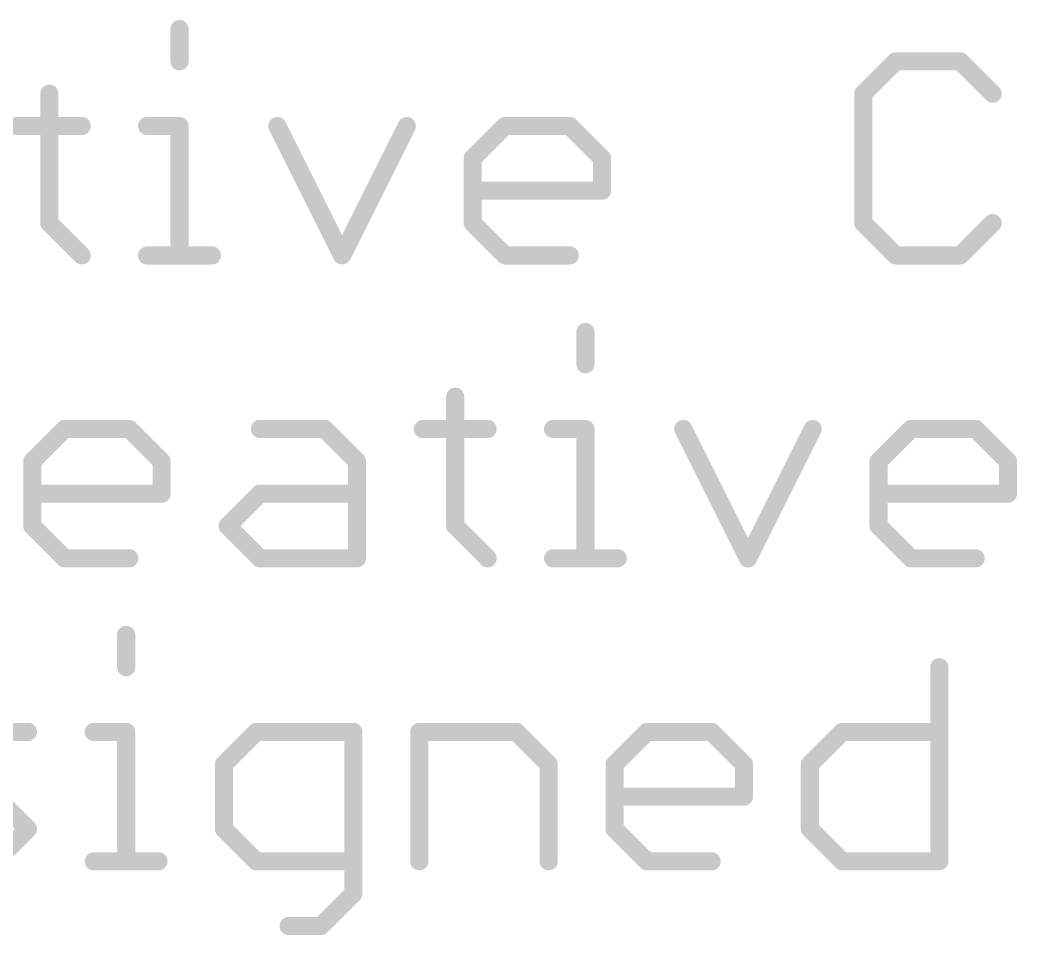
# Model space of a CAD drawing. Extents: x -6 to 101, y -9 to 20.
# Drawn here: x 30.17 to 38.53, y -8.7 to -1.02 of the extents above; entities that cross this region are included whole.
import ezdxf

# ---------------------------------------------------------------- set-up
doc = ezdxf.new("R2010")
doc.units = 0
doc.layers.add('51', color=253, linetype='CONTINUOUS')

msp = doc.modelspace()

# ---------------------------------------------------------------- linework, layer by layer
at = {"layer": '51', "const_width": 0.1524}
for points in [[(31.5126, -1.099), (31.5126, -1.3702)], [(37.5155, -1.3702), (37.2444, -1.6414)], [(38.0579, -1.3702), (37.5155, -1.3702)], [(38.329, -1.6414), (38.0579, -1.3702)], [(30.4212, -1.6414), (30.4212, -2.726)], [(37.2444, -1.6414), (37.2444, -2.726)], [(30.15, -1.9125), (30.6924, -1.9125)], [(31.2415, -1.9125), (31.5126, -1.9125)], [(31.5126, -1.9125), (31.5126, -2.9972)], [(32.3329, -1.9125), (32.8752, -2.9972)], [(32.8752, -2.9972), (33.4176, -1.9125)], [(33.9701, -2.1837), (34.2412, -1.9125)], [(34.2412, -1.9125), (34.7836, -1.9125)], [(34.7836, -1.9125), (35.0547, -2.1837)], [(33.9701, -2.726), (33.9701, -2.1837)], [(35.0547, -2.1837), (35.0547, -2.4549)], [(35.0547, -2.4549), (33.9701, -2.4549)], [(30.4212, -2.726), (30.6924, -2.9972)], [(34.2412, -2.9972), (33.9701, -2.726)], [(37.2444, -2.726), (37.5155, -2.9972)], [(38.0579, -2.9972), (38.329, -2.726)], [(31.2415, -2.9972), (31.7838, -2.9972)], [(34.7836, -2.9972), (34.2412, -2.9972)], [(37.5155, -2.9972), (38.0579, -2.9972)], [(34.9154, -3.639), (34.9154, -3.9102)], [(33.8239, -4.1814), (33.8239, -5.266)], [(30.2784, -4.7237), (30.5496, -4.4525)], [(30.5496, -4.4525), (31.0919, -4.4525)], [(31.0919, -4.4525), (31.3631, -4.7237)], [(32.1868, -4.4525), (32.7291, -4.4525)], [(32.7291, -4.4525), (33.0003, -4.7237)], [(33.5528, -4.4525), (34.0951, -4.4525)], [(34.6442, -4.4525), (34.9154, -4.4525)], [(34.9154, -4.4525), (34.9154, -5.5372)], [(35.7356, -4.4525), (36.278, -5.5372)], [(36.278, -5.5372), (36.8203, -4.4525)], [(37.3728, -4.7237), (37.644, -4.4525)], [(37.644, -4.4525), (38.1863, -4.4525)], [(38.1863, -4.4525), (38.4574, -4.7237)], [(30.2784, -5.266), (30.2784, -4.7237)], [(31.3631, -4.7237), (31.3631, -4.9949)], [(33.0003, -4.7237), (33.0003, -5.5372)], [(37.3728, -5.266), (37.3728, -4.7237)], [(38.4574, -4.7237), (38.4574, -4.9949)], [(31.3631, -4.9949), (30.2784, -4.9949)], [(31.9156, -5.266), (32.1868, -4.9949)], [(32.1868, -4.9949), (33.0003, -4.9949)], [(38.4574, -4.9949), (37.3728, -4.9949)], [(30.5496, -5.5372), (30.2784, -5.266)], [(32.1868, -5.5372), (31.9156, -5.266)], [(33.8239, -5.266), (34.0951, -5.5372)], [(37.644, -5.5372), (37.3728, -5.266)], [(31.0919, -5.5372), (30.5496, -5.5372)], [(33.0003, -5.5372), (32.1868, -5.5372)], [(34.6442, -5.5372), (35.1865, -5.5372)], [(38.1863, -5.5372), (37.644, -5.5372)], [(31.0652, -6.179), (31.0652, -6.4502)], [(37.8816, -6.4502), (37.8816, -8.0772)], [(29.4281, -6.9925), (30.2416, -6.9925)], [(30.7941, -6.9925), (31.0652, -6.9925)], [(31.0652, -6.9925), (31.0652, -8.0772)], [(32.1567, -6.9925), (31.8855, -7.2637)], [(32.9702, -6.9925), (32.1567, -6.9925)], [(32.9702, -8.3484), (32.9702, -6.9925)], [(33.5227, -8.0772), (33.5227, -6.9925)], [(33.5227, -6.9925), (34.3362, -6.9925)], [(34.3362, -6.9925), (34.6073, -7.2637)], [(35.1598, -7.2637), (35.431, -6.9925)], [(35.431, -6.9925), (35.9733, -6.9925)], [(35.9733, -6.9925), (36.2445, -7.2637)], [(36.797, -7.2637), (37.0681, -6.9925)], [(37.0681, -6.9925), (37.8816, -6.9925)], [(31.8855, -7.2637), (31.8855, -7.806)], [(34.6073, -7.2637), (34.6073, -8.0772)], [(35.1598, -7.806), (35.1598, -7.2637)], [(36.2445, -7.2637), (36.2445, -7.5349)], [(36.797, -7.806), (36.797, -7.2637)], [(30.2416, -7.806), (29.9704, -7.5349)], [(36.2445, -7.5349), (35.1598, -7.5349)], [(29.9704, -8.0772), (30.2416, -7.806)], [(31.8855, -7.806), (32.1567, -8.0772)], [(35.431, -8.0772), (35.1598, -7.806)], [(37.0681, -8.0772), (36.797, -7.806)], [(30.7941, -8.0772), (31.3364, -8.0772)], [(32.1567, -8.0772), (32.9702, -8.0772)], [(35.9733, -8.0772), (35.431, -8.0772)], [(37.8816, -8.0772), (37.0681, -8.0772)], [(32.699, -8.6195), (32.9702, -8.3484)], [(32.4278, -8.6195), (32.699, -8.6195)]]:
    msp.add_lwpolyline(points, dxfattribs=at)
at = {"layer": '51', "const_width": 0.0762}
for points in [[(31.5507, -1.099, 1), (31.4745, -1.099)], [(31.4745, -1.3702, 1), (31.5507, -1.3702)], [(37.5155, -1.3321, 1), (37.5155, -1.4083)], [(37.5425, -1.3972, 1), (37.4886, -1.3433)], [(38.0848, -1.3433, 1), (38.0309, -1.3972)], [(38.0579, -1.4083, 1), (38.0579, -1.3321)], [(30.4593, -1.6414, 1), (30.3831, -1.6414)], [(37.2174, -1.6144, 1), (37.2713, -1.6683)], [(37.2825, -1.6414, 1), (37.2063, -1.6414)], [(38.3021, -1.6683, 1), (38.356, -1.6144)], [(30.15, -1.8744, 1), (30.15, -1.9506)], [(30.6924, -1.9506, 1), (30.6924, -1.8744)], [(31.2415, -1.8744, 1), (31.2415, -1.9506)], [(31.5507, -1.9125, 1), (31.4745, -1.9125)], [(31.5126, -1.9506, 1), (31.5126, -1.8744)], [(32.367, -1.8955, 1), (32.2988, -1.9296)], [(33.4516, -1.9296, 1), (33.3835, -1.8955)], [(34.2412, -1.8744, 1), (34.2412, -1.9506)], [(34.2682, -1.9395, 1), (34.2143, -1.8856)], [(34.8105, -1.8856, 1), (34.7566, -1.9395)], [(34.7836, -1.9506, 1), (34.7836, -1.8744)], [(34.0082, -2.1837, 1), (33.932, -2.1837)], [(33.9431, -2.1568, 1), (33.997, -2.2106)], [(35.0928, -2.1837, 1), (35.0166, -2.1837)], [(35.0278, -2.2106, 1), (35.0817, -2.1568)], [(33.9701, -2.4168, 1), (33.9701, -2.493)], [(35.0166, -2.4549, 1), (35.0928, -2.4549)], [(35.0547, -2.493, 1), (35.0547, -2.4168)], [(30.4481, -2.6991, 1), (30.3943, -2.753)], [(33.997, -2.6991, 1), (33.9431, -2.753)], [(37.2713, -2.6991, 1), (37.2174, -2.753)], [(38.356, -2.753, 1), (38.3021, -2.6991)], [(30.3831, -2.726, 1), (30.4593, -2.726)], [(33.932, -2.726, 1), (34.0082, -2.726)], [(37.2063, -2.726, 1), (37.2825, -2.726)], [(31.2415, -2.9591, 1), (31.2415, -3.0353)], [(31.7838, -3.0353, 1), (31.7838, -2.9591)], [(34.2412, -2.9591, 1), (34.2412, -3.0353)], [(34.7836, -3.0353, 1), (34.7836, -2.9591)], [(37.5155, -2.9591, 1), (37.5155, -3.0353)], [(38.0579, -3.0353, 1), (38.0579, -2.9591)], [(30.6654, -3.0241, 1), (30.7193, -2.9703)], [(31.4745, -2.9972, 1), (31.5507, -2.9972)], [(32.8412, -2.9802, 1), (32.9093, -3.0142)], [(32.8412, -3.0142, 1), (32.9093, -2.9802)], [(34.2143, -3.0241, 1), (34.2682, -2.9703)], [(37.4886, -3.0241, 1), (37.5425, -2.9703)], [(38.0309, -2.9703, 1), (38.0848, -3.0241)], [(34.9535, -3.639, 1), (34.8773, -3.639)], [(34.8773, -3.9102, 1), (34.9535, -3.9102)], [(33.862, -4.1814, 1), (33.7858, -4.1814)], [(30.5496, -4.4144, 1), (30.5496, -4.4906)], [(30.5765, -4.4795, 1), (30.5227, -4.4256)], [(31.1189, -4.4256, 1), (31.065, -4.4795)], [(31.0919, -4.4906, 1), (31.0919, -4.4144)], [(32.1868, -4.4144, 1), (32.1868, -4.4906)], [(32.756, -4.4256, 1), (32.7022, -4.4795)], [(32.7291, -4.4906, 1), (32.7291, -4.4144)], [(33.5528, -4.4144, 1), (33.5528, -4.4906)], [(34.0951, -4.4906, 1), (34.0951, -4.4144)], [(34.6442, -4.4144, 1), (34.6442, -4.4906)], [(34.9535, -4.4525, 1), (34.8773, -4.4525)], [(34.9154, -4.4906, 1), (34.9154, -4.4144)], [(35.7697, -4.4355, 1), (35.7016, -4.4696)], [(36.8544, -4.4696, 1), (36.7862, -4.4355)], [(37.644, -4.4144, 1), (37.644, -4.4906)], [(37.6709, -4.4795, 1), (37.617, -4.4256)], [(38.2132, -4.4256, 1), (38.1593, -4.4795)], [(38.1863, -4.4906, 1), (38.1863, -4.4144)], [(30.3165, -4.7237, 1), (30.2403, -4.7237)], [(30.2515, -4.6968, 1), (30.3054, -4.7506)], [(31.4012, -4.7237, 1), (31.325, -4.7237)], [(31.3362, -4.7506, 1), (31.39, -4.6968)], [(33.0384, -4.7237, 1), (32.9622, -4.7237)], [(32.9733, -4.7506, 1), (33.0272, -4.6968)], [(37.4109, -4.7237, 1), (37.3347, -4.7237)], [(37.3458, -4.6968, 1), (37.3997, -4.7506)], [(38.4955, -4.7237, 1), (38.4193, -4.7237)], [(38.4305, -4.7506, 1), (38.4844, -4.6968)], [(30.2784, -4.9568, 1), (30.2784, -5.033)], [(31.3631, -5.033, 1), (31.3631, -4.9568)], [(32.1868, -4.9568, 1), (32.1868, -5.033)], [(32.2137, -5.0218, 1), (32.1598, -4.9679)], [(33.0003, -5.033, 1), (33.0003, -4.9568)], [(37.3728, -4.9568, 1), (37.3728, -5.033)], [(38.4574, -5.033, 1), (38.4574, -4.9568)], [(31.325, -4.9949, 1), (31.4012, -4.9949)], [(38.4193, -4.9949, 1), (38.4955, -4.9949)], [(30.3054, -5.2391, 1), (30.2515, -5.293)], [(30.2403, -5.266, 1), (30.3165, -5.266)], [(31.9425, -5.2391, 1), (31.8887, -5.293)], [(31.8887, -5.2391, 1), (31.9425, -5.293)], [(33.8509, -5.2391, 1), (33.797, -5.293)], [(33.7858, -5.266, 1), (33.862, -5.266)], [(37.3997, -5.2391, 1), (37.3458, -5.293)], [(37.3347, -5.266, 1), (37.4109, -5.266)], [(30.5496, -5.4991, 1), (30.5496, -5.5753)], [(30.5227, -5.5641, 1), (30.5765, -5.5103)], [(31.0919, -5.5753, 1), (31.0919, -5.4991)], [(32.1868, -5.4991, 1), (32.1868, -5.5753)], [(32.1598, -5.5641, 1), (32.2137, -5.5103)], [(32.9622, -5.5372, 1), (33.0384, -5.5372)], [(33.0003, -5.5753, 1), (33.0003, -5.4991)], [(34.0681, -5.5641, 1), (34.122, -5.5103)], [(34.6442, -5.4991, 1), (34.6442, -5.5753)], [(34.8773, -5.5372, 1), (34.9535, -5.5372)], [(35.1865, -5.5753, 1), (35.1865, -5.4991)], [(36.2439, -5.5202, 1), (36.312, -5.5542)], [(36.2439, -5.5542, 1), (36.312, -5.5202)], [(37.644, -5.4991, 1), (37.644, -5.5753)], [(37.617, -5.5641, 1), (37.6709, -5.5103)], [(38.1863, -5.5753, 1), (38.1863, -5.4991)], [(31.1033, -6.179, 1), (31.0271, -6.179)], [(31.0271, -6.4502, 1), (31.1033, -6.4502)], [(37.9197, -6.4502, 1), (37.8435, -6.4502)], [(30.2416, -7.0306, 1), (30.2416, -6.9544)], [(30.7941, -6.9544, 1), (30.7941, -7.0306)], [(31.1033, -6.9925, 1), (31.0271, -6.9925)], [(31.0652, -7.0306, 1), (31.0652, -6.9544)], [(32.1567, -6.9544, 1), (32.1567, -7.0306)], [(32.1836, -7.0195, 1), (32.1297, -6.9656)], [(33.0083, -6.9925, 1), (32.9321, -6.9925)], [(32.9702, -7.0306, 1), (32.9702, -6.9544)], [(33.5608, -6.9925, 1), (33.4846, -6.9925)], [(33.5227, -6.9544, 1), (33.5227, -7.0306)], [(34.3631, -6.9656, 1), (34.3092, -7.0195)], [(34.3362, -7.0306, 1), (34.3362, -6.9544)], [(35.431, -6.9544, 1), (35.431, -7.0306)], [(35.4579, -7.0195, 1), (35.404, -6.9656)], [(36.0003, -6.9656, 1), (35.9464, -7.0195)], [(35.9733, -7.0306, 1), (35.9733, -6.9544)], [(37.0681, -6.9544, 1), (37.0681, -7.0306)], [(37.0951, -7.0195, 1), (37.0412, -6.9656)], [(37.8816, -7.0306, 1), (37.8816, -6.9544)], [(31.9236, -7.2637, 1), (31.8474, -7.2637)], [(34.6454, -7.2637, 1), (34.5692, -7.2637)], [(35.1979, -7.2637, 1), (35.1217, -7.2637)], [(36.2826, -7.2637, 1), (36.2064, -7.2637)], [(36.8351, -7.2637, 1), (36.7589, -7.2637)], [(31.8586, -7.2368, 1), (31.9124, -7.2906)], [(34.5804, -7.2906, 1), (34.6343, -7.2368)], [(35.1329, -7.2368, 1), (35.1868, -7.2906)], [(36.2175, -7.2906, 1), (36.2714, -7.2368)], [(36.77, -7.2368, 1), (36.8239, -7.2906)], [(35.1598, -7.4968, 1), (35.1598, -7.573)], [(36.2064, -7.5349, 1), (36.2826, -7.5349)], [(36.2445, -7.573, 1), (36.2445, -7.4968)], [(30.2685, -7.833, 1), (30.2146, -7.7791)], [(30.2146, -7.833, 1), (30.2685, -7.7791)], [(31.9124, -7.7791, 1), (31.8586, -7.833)], [(31.8474, -7.806, 1), (31.9236, -7.806)], [(35.1868, -7.7791, 1), (35.1329, -7.833)], [(35.1217, -7.806, 1), (35.1979, -7.806)], [(36.8239, -7.7791, 1), (36.77, -7.833)], [(36.7589, -7.806, 1), (36.8351, -7.806)], [(30.7941, -8.0391, 1), (30.7941, -8.1153)], [(31.3364, -8.1153, 1), (31.3364, -8.0391)], [(32.1567, -8.0391, 1), (32.1567, -8.1153)], [(32.1297, -8.1041, 1), (32.1836, -8.0503)], [(32.9702, -8.1153, 1), (32.9702, -8.0391)], [(35.431, -8.0391, 1), (35.431, -8.1153)], [(35.404, -8.1041, 1), (35.4579, -8.0503)], [(35.9733, -8.1153, 1), (35.9733, -8.0391)], [(37.0681, -8.0391, 1), (37.0681, -8.1153)], [(37.0412, -8.1041, 1), (37.0951, -8.0503)], [(37.8816, -8.1153, 1), (37.8816, -8.0391)], [(31.0271, -8.0772, 1), (31.1033, -8.0772)], [(33.4846, -8.0772, 1), (33.5608, -8.0772)], [(34.5692, -8.0772, 1), (34.6454, -8.0772)], [(37.8435, -8.0772, 1), (37.9197, -8.0772)], [(32.9971, -8.3753, 1), (32.9432, -8.3214)], [(32.9321, -8.3484, 1), (33.0083, -8.3484)], [(32.4278, -8.5814, 1), (32.4278, -8.6576)], [(32.6721, -8.5926, 1), (32.7259, -8.6465)], [(32.699, -8.6576, 1), (32.699, -8.5814)]]:
    msp.add_lwpolyline(points, format="xyb", dxfattribs=at)

doc.saveas('drawing.dxf')
